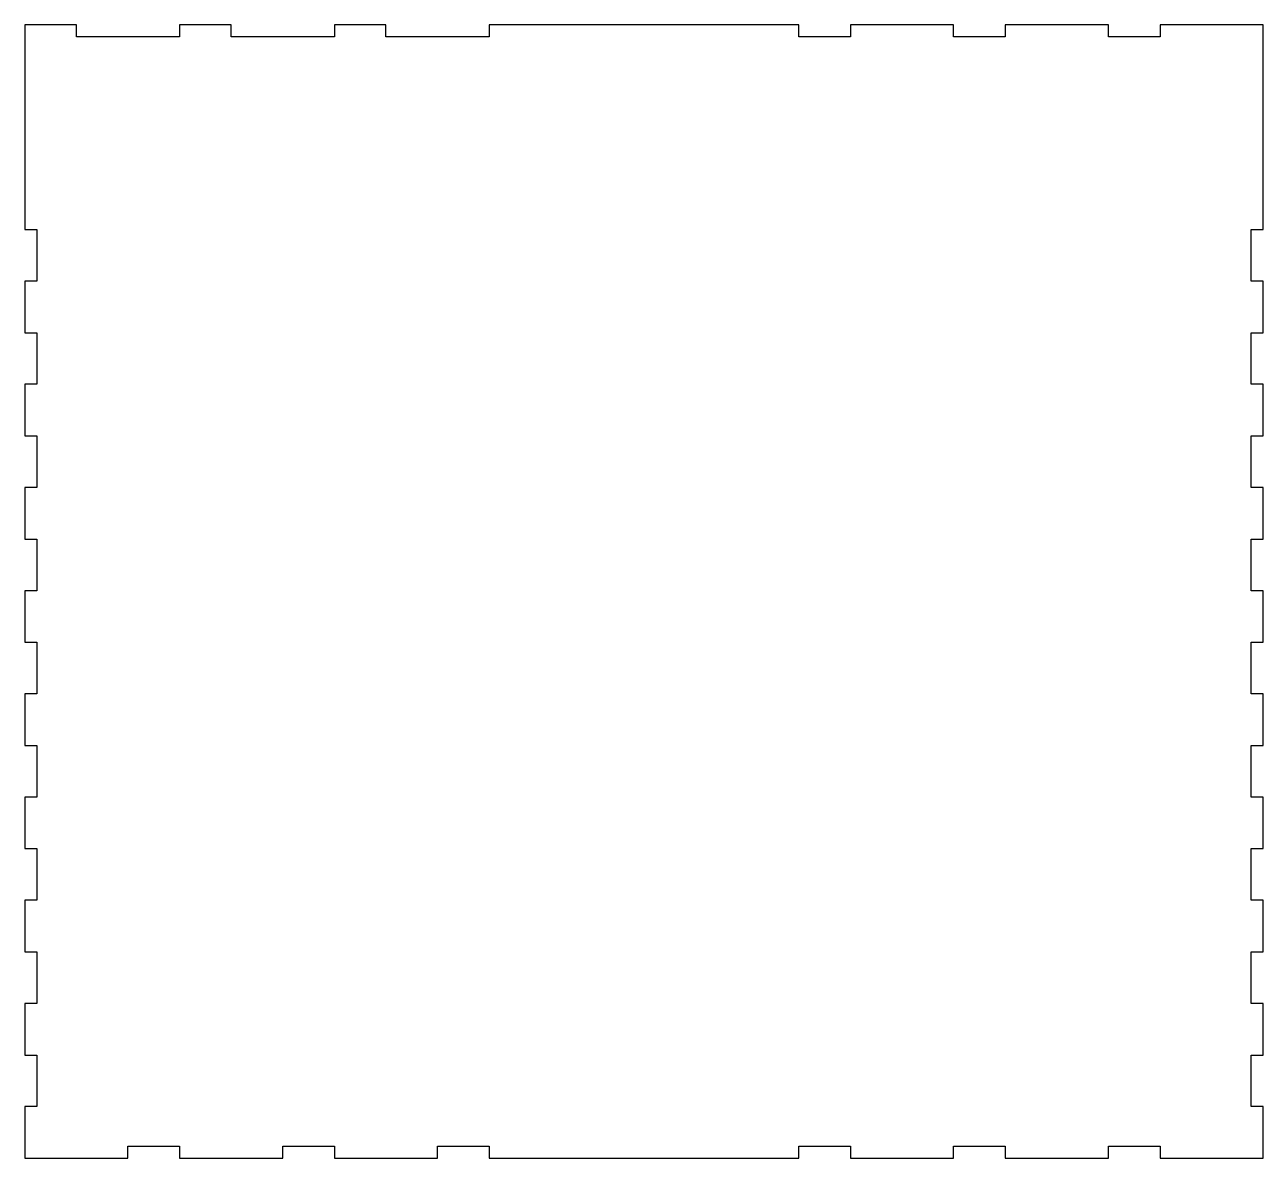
# Model space of a CAD drawing. Header units: millimetres. Extents: x -610 to 0, y 0 to 558.
import ezdxf

# ---------------------------------------------------------------- set-up
doc = ezdxf.new("R2010")
doc.units = ezdxf.units.MM
doc.layers.get('0').update_dxf_attribs({"linetype": 'CONTINUOUS'})

msp = doc.modelspace()

# ---------------------------------------------------------------- linework, layer by layer
msp.add_lwpolyline([(-584.2, 552), (-584.2, 558), (-609.6, 558), (-609.6, 457.2), (-603.6, 457.2), (-603.6, 431.8), (-609.6, 431.8), (-609.6, 406.4), (-603.6, 406.4), (-603.6, 381), (-609.6, 381), (-609.6, 355.6), (-603.6, 355.6), (-603.6, 330.2), (-609.6, 330.2), (-609.6, 304.8), (-603.6, 304.8), (-603.6, 279.4), (-609.6, 279.4), (-609.6, 254), (-603.6, 254), (-603.6, 228.6), (-609.6, 228.6), (-609.6, 203.2), (-603.6, 203.2), (-603.6, 177.8), (-609.6, 177.8), (-609.6, 152.4), (-603.6, 152.4), (-603.6, 127), (-609.6, 127), (-609.6, 101.6), (-603.6, 101.6), (-603.6, 76.2), (-609.6, 76.2), (-609.6, 50.8), (-603.6, 50.8), (-603.6, 25.4), (-609.6, 25.4), (-609.6, 0), (-558.8, 0), (-558.8, 6), (-533.4, 6), (-533.4, 0), (-482.6, 0), (-482.6, 6), (-457.2, 6), (-457.2, 0), (-406.4, 0), (-406.4, 6), (-381, 6), (-381, 0), (-228.6, 0), (-228.6, 6), (-203.2, 6), (-203.2, 0), (-152.4, 0), (-152.4, 6), (-127, 6), (-127, 0), (-76.2, 0), (-76.2, 6), (-50.8, 6), (-50.8, 0), (0, 0), (0, 25.4), (-6, 25.4), (-6, 50.8), (0, 50.8), (0, 76.2), (-6, 76.2), (-6, 101.6), (0, 101.6), (0, 127), (-6, 127), (-6, 152.4), (0, 152.4), (0, 177.8), (-6, 177.8), (-6, 203.2), (0, 203.2), (0, 228.6), (-6, 228.6), (-6, 254), (0, 254), (0, 279.4), (-6, 279.4), (-6, 304.8), (0, 304.8), (0, 330.2), (-6, 330.2), (-6, 355.6), (0, 355.6), (0, 381), (-6, 381), (-6, 406.4), (0, 406.4), (0, 431.8), (-6, 431.8), (-6, 457.2), (0, 457.2), (0, 558), (-50.8, 558), (-50.8, 552), (-76.2, 552), (-76.2, 558), (-127, 558), (-127, 552), (-152.4, 552), (-152.4, 558), (-203.2, 558), (-203.2, 552), (-228.6, 552), (-228.6, 558), (-381, 558), (-381, 552), (-431.8, 552), (-431.8, 558), (-457.2, 558), (-457.2, 552), (-508, 552), (-508, 558), (-533.4, 558), (-533.4, 552)], close=True)

doc.saveas('drawing.dxf')
